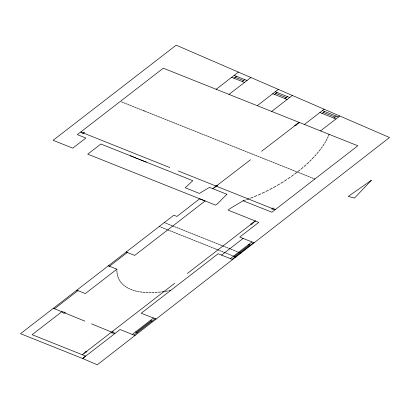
<?xml version="1.0" encoding="UTF-8"?>
<svg xmlns="http://www.w3.org/2000/svg" width="410" height="410" viewBox="0 0 410 410"><rect width="100%" height="100%" fill="white"/><g stroke="black" fill="none" stroke-linecap="round" stroke-linejoin="round"><path stroke-width="0.61" d="M328.523 135.751L329.107 134.337M327.4 138.216L328.164 136.576M326.073 140.722L326.98 139.062M324.607 143.254L325.632 141.558M322.967 145.832L324.084 144.095M322.357 146.683L321.132 148.42M320.502 149.26L319.134 151.018M318.442 151.874L317.007 153.607M316.223 154.508L314.675 156.236M313.881 157.086L312.194 158.839M311.364 159.721L309.606 161.438M306.87 164.015L308.73 162.298M305.906 164.887L304 166.583M300.976 169.125L303.016 167.439M297.86 171.626L299.946 169.96M233.833 78.207L236.37 76.229M333.822 118.07L336.328 116.117M108.414 265.762L109.511 266.233L127.336 252.478L126.177 252.022L134.7 255.409L205.149 200.956L199.69 198.809L176.93 216.418L173.85 215.194L20.5 333.699L82.635 358.483L97.283 364.823L389.5 137.509L176.197 45.177L53.095 140.317L72.785 148.153L85.874 138.037L77.326 134.634L163.288 68.204L357.833 145.786L271.886 212.221L243.145 200.767L230.184 208.5L228.114 210.125L258.761 222.369L239.747 237.062L254.118 242.812M216.162 89.293L238.4 72.104M257.28 105.683L278.339 89.39M271.676 111.443L292.335 95.448M54.494 308.771L77.977 290.608L76.839 290.162L85.331 293.58L116.865 269.206L108.378 265.788M86.515 351.452L174.727 283.259M187.349 273.496L251.104 224.229M221.559 255.112L243.115 238.435M132.317 334.406L153.586 317.95M230.364 258.623L251.919 241.946M136.269 332.356L151.244 320.784M234.458 256.46L249.577 244.78M229.031 94.397L250.905 77.516M304.389 124.491L324.161 109.224M320.512 130.913L339.818 116.004M232.091 259.284L253.677 242.623M134.008 335.098L155.303 318.652M242.31 81.58L244.837 79.637M274.51 94.402L277.037 92.46M284.96 98.59L287.492 96.642M322.06 113.406L324.623 111.433M217.008 185.474L250.515 159.772M261.57 151.295L295.077 125.593M117.07 273.055L117.301 274.357M294.626 174.076L296.784 172.441M291.336 176.459L293.524 174.88M290.188 177.243L287.892 178.816M284.391 181.107L286.723 179.59M283.213 181.835L280.809 183.321M279.605 184.039L277.17 185.469M275.94 186.176L273.439 187.575M268.432 190.199L265.895 191.449M272.199 188.236L269.698 189.548M262.098 193.274L264.614 192.09M258.223 195.016L260.801 193.863M254.359 196.636L256.937 195.57M250.53 198.143L253.088 197.154M246.682 199.557L249.249 198.614M243.145 200.767L245.411 199.993M168.771 290.777L170.714 290.418M165.189 291.407L167.567 291.023M161.735 291.879L164.031 291.587M158.347 292.248L160.592 292.022M155.052 292.494L157.235 292.371M151.843 292.643L153.955 292.576M148.743 292.627L150.793 292.658M145.75 292.53L147.728 292.617M144.786 292.453L142.89 292.279M141.937 292.166L140.153 291.905M139.236 291.761L137.499 291.438M136.653 291.243L135.023 290.839M134.249 290.587L132.702 290.09M130.113 105.339L131.584 105.893M143.828 110.808L144.561 111.084L143.126 110.505M153.929 114.836L155.4 115.389M169.079 120.883L170.555 121.437M192.9 130.38L194.371 130.933M208.049 136.427L209.525 136.981M223.204 142.475L224.68 143.023M238.359 148.517L239.829 149.071M247.02 151.972L248.496 152.52M262.149 158.004L263.625 158.557M277.303 164.051L278.779 164.605M292.458 170.099L293.929 170.652M301.119 173.548L302.595 174.101M140.794 159.967L142.265 160.52M172.61 225.925L174.086 226.479M181.276 229.374L182.747 229.928M196.426 235.422L197.902 235.975M211.58 241.469L213.056 242.018M226.735 247.512L228.206 248.065M235.396 250.966L236.872 251.514M169.755 230.676L171.231 231.23M178.422 234.125L179.893 234.679M193.571 240.173L195.047 240.726M208.726 246.22L210.202 246.774M223.88 252.268L225.351 252.816M232.542 255.717L234.018 256.27M131.933 289.844L130.493 289.26M248.701 244.447L250.428 245.108M156.113 319.041L141.199 313.23L218.13 253.754L232.654 259.53M275.766 93.454L286.257 97.606M130.293 155.764L131.425 156.215M145.14 161.678L146.252 162.119M164.287 222.579L165.42 223.025M239.747 252.678L240.906 253.134M159.234 226.463L160.392 226.925M234.72 256.573L235.852 257.019M235.104 77.218L243.581 80.591M272.732 93.721L287.159 99.451M234.171 75.363L247.035 80.504M322.424 110.567L338.527 116.983M323.331 112.417L335.057 117.106M231.671 77.316L244.509 82.446M83.64 133.132L169.73 167.531M178.263 170.97L272.327 208.562M135.003 335.488L120.084 329.543L82.635 358.483L85.721 356.116L32.103 334.698L61.828 311.723L65.344 312.348L63.965 313.419L61.828 311.723L53.367 308.315M275.294 91.753L289.691 97.508M319.897 112.514L335.985 118.961M305.47 175.26L306.911 175.839M307.643 176.115L309.084 176.695M309.786 177.002L311.221 177.581M311.959 177.858L313.399 178.437M283.828 166.619L285.268 167.198M288.143 168.356L289.583 168.94M290.316 169.212L291.756 169.796M294.631 170.955L296.071 171.534M296.804 171.81L298.244 172.39M298.982 172.666L300.417 173.245M303.297 174.404L304.732 174.983M260.012 157.122L261.452 157.701M264.327 158.86L265.762 159.444M266.5 159.715L267.94 160.3M268.673 160.571L270.113 161.156M270.815 161.458L272.25 162.037M272.988 162.314L274.428 162.893M275.166 163.17L276.601 163.749M279.476 164.907L280.917 165.486M281.655 165.763L283.09 166.342M285.97 167.5L287.405 168.085M242.705 150.229L244.145 150.808M244.883 151.085L246.318 151.664M249.198 152.827L250.612 153.396M251.345 153.673L252.785 154.252M253.523 154.529L254.958 155.108M255.661 155.41L257.101 155.99M257.839 156.266L259.274 156.845M221.067 141.588L222.502 142.167M225.377 143.331L226.817 143.91M227.555 144.187L228.99 144.766M229.728 145.043L231.168 145.622M231.87 145.924L233.305 146.503M234.043 146.78L235.483 147.359M236.216 147.636L237.656 148.215M240.532 149.373L241.972 149.952M197.246 132.092L198.686 132.671M199.424 132.948L200.859 133.527M201.561 133.834L203.001 134.413M203.739 134.69L205.174 135.269M205.912 135.546L207.352 136.125M210.227 137.283L211.662 137.862M212.4 138.139L213.841 138.718M214.579 138.995L216.014 139.574M216.716 139.877L218.151 140.456M218.889 140.732L220.329 141.312M175.608 123.451L177.043 124.03M179.918 125.193L181.358 125.773M182.096 126.049L183.531 126.629M184.269 126.905L185.709 127.484M186.412 127.787L187.847 128.366M188.585 128.643L190.025 129.222M190.758 129.498L192.198 130.078M195.073 131.236L196.513 131.815M151.787 113.954L153.227 114.533M156.102 115.692L157.542 116.276M158.28 116.553L159.715 117.132M160.453 117.409L161.894 117.988M162.591 118.29L164.031 118.869M164.769 119.146L166.204 119.725M166.942 120.002L168.382 120.581M171.257 121.739L172.692 122.318M173.43 122.595L174.87 123.174M177.745 124.338L179.185 124.917M134.459 107.051L135.9 107.635M136.638 107.907L138.073 108.491M138.775 108.793L140.215 109.373M140.953 109.649L142.388 110.228M145.299 111.361L146.739 111.94M147.441 112.243L148.876 112.822M149.614 113.098L151.054 113.678M121.483 101.864L122.923 102.444M123.62 102.746L125.06 103.325M125.798 103.602L127.233 104.181M127.971 104.458L129.411 105.037M132.286 106.195L133.727 106.779M132.163 156.487L133.604 157.071M134.301 157.373L135.741 157.952M136.479 158.229L137.914 158.808M138.652 159.085L140.092 159.664M142.967 160.822L144.407 161.402M224.593 246.63L226.033 247.209M228.908 248.368L230.348 248.947M231.086 249.224L232.521 249.803M233.259 250.079L234.699 250.659M237.574 251.822L239.009 252.401M202.955 237.99L204.39 238.569M207.265 239.727L208.705 240.306M209.443 240.583L210.878 241.162M213.759 242.325L215.194 242.904M215.932 243.181L217.367 243.76M218.105 244.037L219.545 244.616M220.247 244.919L221.682 245.498M222.42 245.774L223.86 246.354M179.134 228.493L180.574 229.072M183.449 230.23L184.889 230.809M185.627 231.086L187.062 231.665M187.8 231.942L189.241 232.521M189.938 232.829L191.378 233.408M192.116 233.685L193.551 234.264M194.289 234.54L195.729 235.12M198.604 236.278L200.039 236.857M200.777 237.134L202.217 237.713M205.092 238.871L206.532 239.45M166.122 223.327L167.562 223.911M168.295 224.188L169.735 224.767M170.473 225.044L171.908 225.623M174.788 226.781L176.223 227.36M176.961 227.637L178.401 228.216M221.738 251.381L223.178 251.96M226.053 253.124L227.494 253.703M228.226 253.98L229.667 254.559M230.405 254.835L231.84 255.415M200.095 242.74L201.535 243.32M204.411 244.483L205.851 245.062M206.589 245.339L208.024 245.918M210.899 247.076L212.339 247.655M213.077 247.932L214.512 248.511M215.25 248.788L216.69 249.367M217.387 249.669L218.827 250.249M219.565 250.525L221 251.104M182.768 235.837L184.208 236.421M184.946 236.693L186.381 237.277M187.083 237.58L188.523 238.159M189.256 238.435L190.696 239.015M191.434 239.291L192.869 239.87M195.749 241.029L197.184 241.608M197.922 241.885L199.362 242.464M202.238 243.622L203.673 244.206M161.13 227.196L162.565 227.781M163.267 228.083L164.702 228.662M165.44 228.939L166.88 229.518M167.618 229.795L169.053 230.374M171.928 231.532L173.368 232.111M174.107 232.388L175.541 232.967M176.279 233.244L177.72 233.823M180.595 234.981L182.035 235.565M150.362 320.451L152.059 321.138M135.392 332.018L137.089 332.71M64.657 312.861L84.824 321.122M91.486 323.833L112.12 332.295M314.137 178.714L314.834 179.016M122.78 284.34L121.867 283.392M129.791 288.958L128.463 288.297M127.797 287.969L126.536 287.251M125.947 286.867L124.819 286.077M123.241 284.796L124.261 285.667M120.622 281.911L121.406 282.931M119.551 280.332L120.232 281.398M118.674 278.631L119.228 279.769M117.957 276.863L118.418 278.047M117.409 275.002L117.757 276.263M116.999 272.383L116.86 271.041M116.865 269.206L116.891 270.328M371.296 180.354L354.501 198.066L348.285 196.405L371.296 180.354M226.884 194.284L217.7 203.524L215.604 205.138L87.735 154.155L100.865 144.007L192.823 180.692L185.228 187.754L199.409 193.428L209.505 187.36L226.884 194.284M86.008 351.278L82.323 354.686L86.956 351.642L86.008 351.278M255.333 220.969L251.607 224.403L250.638 224.024L255.333 220.969M216.552 185.274L212.805 188.702L217.464 185.668L216.552 185.274M299.269 122.359L295.523 125.783L294.611 125.388L299.269 122.359M84.322 132.614L82.948 133.686L80.775 132.02L84.322 132.614M273.045 208.019L271.64 209.079L275.192 209.674L273.045 208.019M112.837 331.752L111.402 332.838L114.913 333.463L112.837 331.752"/></g></svg>
